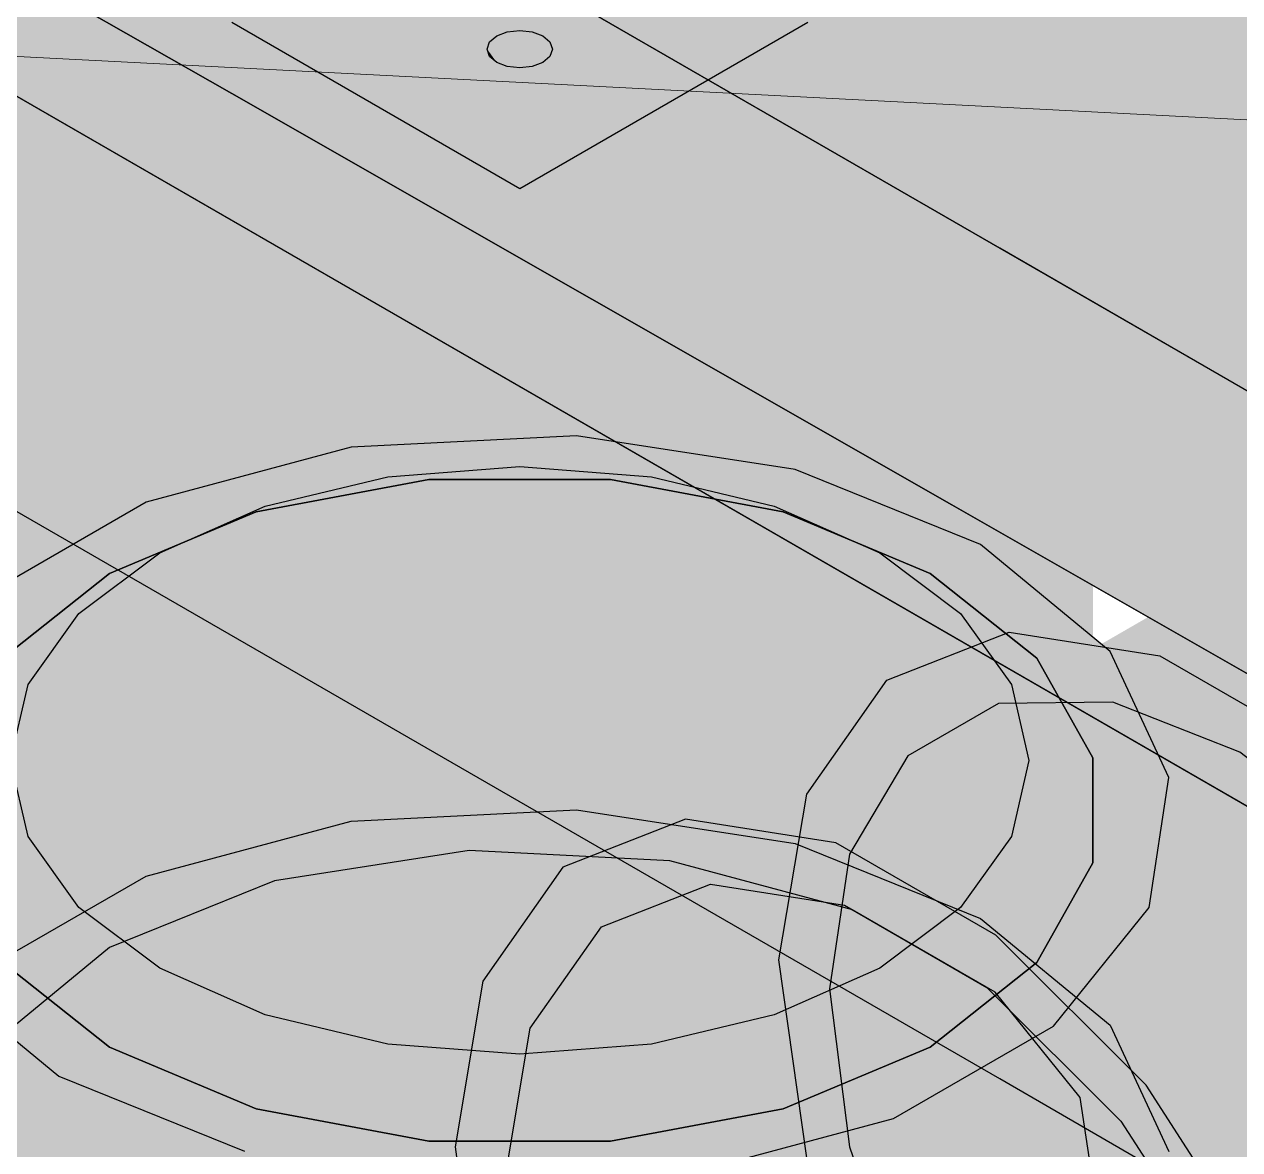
# Model space of a CAD drawing. Header units: metres. Extents: x 0 to 18.2, y -10 to 8.9.
# Drawn here: x 2.9226 to 3.0688, y 5.1132 to 5.2486 of the extents above; entities that cross this region are included whole.
import ezdxf

# ---------------------------------------------------------------- set-up
doc = ezdxf.new("R2010")
doc.units = ezdxf.units.M
doc.header["$LTSCALE"] = 0.25
doc.layers.add('ISO-ARISTAS', color=8, linetype='CONTINUOUS')
doc.layers.add('ISO-CONCRETO-SUP', color=254, linetype='CONTINUOUS', true_color=0xe8e8e8)
doc.layers.add('LLAMADAS', color=30, linetype='CONTINUOUS', lineweight=18)

msp = doc.modelspace()

# ---------------------------------------------------------------- linework, layer by layer
at = {"layer": 'ISO-ARISTAS', "color": 250}
for p, q in [((3.03991, 5.22167), (2.85228, 5.33)), ((2.85228, 5.33), (3.03991, 5.22167)), ((2.94754, 5.24025), (2.90424, 5.265)), ((2.90424, 5.265), (2.94754, 5.24025)), ((3.08322, 5.14667), (2.89558, 5.255)), ((2.89558, 5.255), (3.08322, 5.14667)), ((2.98218, 5.2288), (2.94754, 5.2488)), ((3.01682, 5.2488), (2.98218, 5.2288)), ((2.97856, 5.24647), (2.97941, 5.2472)), ((2.97941, 5.2472), (2.98068, 5.24769)), ((2.98068, 5.24769), (2.98218, 5.24786)), ((2.98218, 5.24786), (2.98368, 5.24769)), ((2.98368, 5.24769), (2.98495, 5.2472)), ((2.98495, 5.2472), (2.9858, 5.24647)), ((2.97826, 5.2456), (2.97856, 5.24647)), ((2.9858, 5.24647), (2.9861, 5.2456)), ((2.97856, 5.24473), (2.97826, 5.2456)), ((2.97941, 5.244), (2.97856, 5.24473)), ((2.9858, 5.24473), (2.98495, 5.244)), ((2.9861, 5.2456), (2.9858, 5.24473)), ((2.98068, 5.24351), (2.97941, 5.244)), ((2.98218, 5.24334), (2.98068, 5.24351)), ((2.98368, 5.24351), (2.98218, 5.24334)), ((2.98495, 5.244), (2.98368, 5.24351)), ((2.99084, 5.2155), (2.94754, 5.24025)), ((2.94754, 5.24025), (2.99084, 5.2155)), ((3.03991, 5.12167), (2.85228, 5.23)), ((3.03991, 5.12167), (2.85228, 5.23)), ((3.22755, 5.11333), (3.03991, 5.22167)), ((3.03991, 5.22167), (3.22755, 5.11333)), ((3.03414, 5.19075), (2.99084, 5.2155)), ((2.99084, 5.2155), (3.03414, 5.19075)), ((2.98901, 5.19908), (2.96189, 5.19771)), ((3.01531, 5.19501), (2.98901, 5.19908)), ((2.96189, 5.19771), (2.93722, 5.19107)), ((2.96633, 5.19415), (2.98218, 5.19536)), ((2.98218, 5.19536), (2.99803, 5.19415)), ((3.03761, 5.186), (3.01531, 5.19501)), ((2.97126, 5.19381), (2.95049, 5.18991)), ((2.95049, 5.18991), (2.97126, 5.19381)), ((2.95156, 5.19062), (2.96633, 5.19415)), ((2.9931, 5.19381), (2.97126, 5.19381)), ((2.97126, 5.19381), (2.9931, 5.19381)), ((3.01387, 5.18991), (2.9931, 5.19381)), ((2.9931, 5.19381), (3.01387, 5.18991)), ((2.99803, 5.19415), (3.0128, 5.19062)), ((2.93722, 5.19107), (2.91797, 5.17996)), ((2.93888, 5.185), (2.95156, 5.19062)), ((3.0128, 5.19062), (3.02548, 5.185)), ((3.07744, 5.166), (3.03414, 5.19075)), ((3.03414, 5.19075), (3.07744, 5.166)), ((2.95049, 5.18991), (2.93282, 5.1825)), ((2.93282, 5.1825), (2.95049, 5.18991)), ((3.03154, 5.1825), (3.01387, 5.18991)), ((3.01387, 5.18991), (3.03154, 5.1825)), ((3.05322, 5.17313), (3.03761, 5.186)), ((2.92915, 5.17768), (2.93888, 5.185)), ((3.02548, 5.185), (3.03521, 5.17768)), ((2.93282, 5.1825), (2.91998, 5.1723)), ((2.91998, 5.1723), (2.93282, 5.1825)), ((3.04438, 5.1723), (3.03154, 5.1825)), ((3.03154, 5.1825), (3.04438, 5.1723)), ((2.92303, 5.16915), (2.92915, 5.17768)), ((3.03521, 5.17768), (3.04133, 5.16915)), ((3.02632, 5.16965), (3.04107, 5.17543)), ((3.04107, 5.17543), (3.05916, 5.17258)), ((3.06027, 5.15794), (3.05322, 5.17313)), ((3.05113, 5.16031), (3.04438, 5.1723)), ((3.04438, 5.1723), (3.05113, 5.16031)), ((3.05916, 5.17258), (3.07841, 5.16147)), ((2.92094, 5.16), (2.92303, 5.16915)), ((3.0167, 5.15596), (3.02632, 5.16965)), ((3.04133, 5.16915), (3.04342, 5.16)), ((3.03977, 5.16687), (3.02885, 5.16056)), ((3.03977, 5.16687), (3.02885, 5.16056)), ((3.05353, 5.16702), (3.03977, 5.16687)), ((3.05353, 5.16702), (3.03977, 5.16687)), ((3.06878, 5.161), (3.05353, 5.16702)), ((3.06878, 5.161), (3.05353, 5.16702)), ((3.08404, 5.1494), (3.06878, 5.161)), ((3.08404, 5.1494), (3.06878, 5.161)), ((2.92303, 5.15085), (2.92094, 5.16)), ((3.02885, 5.16056), (3.02183, 5.14872)), ((3.02885, 5.16056), (3.02183, 5.14872)), ((3.04342, 5.16), (3.04133, 5.15085)), ((3.05113, 5.14769), (3.05113, 5.16031)), ((3.05113, 5.16031), (3.05113, 5.14769)), ((3.05789, 5.14229), (3.06027, 5.15794)), ((3.01336, 5.136), (3.0167, 5.15596)), ((2.96189, 5.15271), (2.98901, 5.15408)), ((2.98901, 5.15408), (3.01531, 5.15001)), ((2.93722, 5.14607), (2.96189, 5.15271)), ((3.0021, 5.15293), (2.98735, 5.14715)), ((3.02019, 5.15008), (3.0021, 5.15293)), ((2.92915, 5.14232), (2.92303, 5.15085)), ((3.04133, 5.15085), (3.03521, 5.14232)), ((3.01531, 5.15001), (3.03761, 5.141)), ((3.03944, 5.13897), (3.02019, 5.15008)), ((2.9761, 5.14915), (2.95268, 5.14553)), ((3.00025, 5.14793), (2.9761, 5.14915)), ((3.02222, 5.14202), (3.00025, 5.14793)), ((3.02183, 5.14872), (3.01942, 5.1325)), ((3.02183, 5.14872), (3.01942, 5.1325)), ((2.98735, 5.14715), (2.97773, 5.13346)), ((3.04438, 5.1357), (3.05113, 5.14769)), ((3.05113, 5.14769), (3.04438, 5.1357)), ((2.91797, 5.13496), (2.93722, 5.14607)), ((2.95268, 5.14553), (2.93282, 5.1375)), ((2.992, 5.13997), (3.00513, 5.14511)), ((3.00513, 5.14511), (3.02124, 5.14258)), ((2.93888, 5.135), (2.92915, 5.14232)), ((3.02124, 5.14258), (3.03838, 5.13269)), ((3.03937, 5.13212), (3.02222, 5.14202)), ((3.03521, 5.14232), (3.02548, 5.135)), ((3.04639, 5.12804), (3.05789, 5.14229)), ((3.03761, 5.141), (3.05322, 5.12813)), ((2.98342, 5.12778), (2.992, 5.13997)), ((3.05752, 5.12093), (3.03944, 5.13897)), ((2.93282, 5.1375), (2.91891, 5.12603)), ((2.91114, 5.13487), (2.92675, 5.122)), ((2.91998, 5.1357), (2.93282, 5.1255)), ((2.93282, 5.1255), (2.91998, 5.1357)), ((2.95156, 5.12938), (2.93888, 5.135)), ((3.02548, 5.135), (3.0128, 5.12938)), ((3.0167, 5.11218), (3.01336, 5.136)), ((3.03154, 5.1255), (3.04438, 5.1357)), ((3.04438, 5.1357), (3.03154, 5.1255)), ((2.97773, 5.13346), (2.97439, 5.1135)), ((3.01942, 5.1325), (3.02183, 5.11349)), ((3.01942, 5.1325), (3.02183, 5.11349)), ((3.03838, 5.13269), (3.05449, 5.11661)), ((3.04961, 5.11943), (3.03937, 5.13212)), ((2.96633, 5.12585), (2.95156, 5.12938)), ((3.0128, 5.12938), (2.99803, 5.12585)), ((2.98045, 5.11), (2.98342, 5.12778)), ((3.02714, 5.11693), (3.04639, 5.12804)), ((3.05322, 5.12813), (3.06027, 5.11294)), ((2.98218, 5.12464), (2.96633, 5.12585)), ((2.99803, 5.12585), (2.98218, 5.12464)), ((2.93282, 5.1255), (2.95049, 5.11809)), ((2.95049, 5.11809), (2.93282, 5.1255)), ((3.01387, 5.11809), (3.03154, 5.1255)), ((3.03154, 5.1255), (3.01387, 5.11809)), ((2.92675, 5.122), (2.94905, 5.11299)), ((3.22755, 5.01333), (3.03991, 5.12167)), ((3.22755, 5.01333), (3.03991, 5.12167)), ((3.07227, 5.09812), (3.05752, 5.12093)), ((3.05172, 5.10549), (3.04961, 5.11943)), ((2.95049, 5.11809), (2.97126, 5.11419)), ((2.97126, 5.11419), (2.95049, 5.11809)), ((2.9931, 5.11419), (3.01387, 5.11809)), ((3.01387, 5.11809), (2.9931, 5.11419)), ((3.00247, 5.11029), (3.02714, 5.11693)), ((3.05449, 5.11661), (3.06763, 5.09631)), ((2.97126, 5.11419), (2.9931, 5.11419)), ((2.9931, 5.11419), (2.97126, 5.11419)), ((2.97439, 5.1135), (2.97773, 5.08968)), ((3.02183, 5.11349), (3.02885, 5.09355)), ((3.02183, 5.11349), (3.02885, 5.09355))]:
    msp.add_line(p, q, dxfattribs=at)
at = {"layer": 'ISO-CONCRETO-SUP', "true_color": 0x9e794f}
for points in [[(2.89558, 5.355), (3.08322, 5.24667), (2.89558, 5.555), (3.08322, 5.44667)], [(2.85228, 5.33), (3.03991, 5.22167), (2.85228, 5.53), (3.03991, 5.42167)], [(3.03991, 5.22167), (3.22755, 5.11333), (3.03991, 5.42167), (3.22755, 5.31333)], [(2.89558, 5.055), (3.08322, 4.94667), (2.89558, 5.255), (3.08322, 5.14667)], [(2.85228, 5.03), (3.03991, 4.92167), (2.85228, 5.23), (3.03991, 5.12167)], [(3.03991, 4.92167), (3.22755, 4.81333), (3.03991, 5.12167), (3.22755, 5.01333)]]:
    msp.add_solid(points, dxfattribs=at)
at = {"layer": 'ISO-CONCRETO-SUP', "true_color": 0xb08658}
for points in [[(2.89558, 5.355), (3.08322, 5.24667), (2.85228, 5.33), (3.03991, 5.22167)], [(2.89558, 5.255), (3.08322, 5.14667), (2.85228, 5.23), (3.03991, 5.12167)], [(3.08322, 5.24667), (3.27085, 5.13833), (3.03991, 5.22167), (3.22755, 5.11333)], [(3.08322, 5.14667), (3.27085, 5.03833), (3.03991, 5.12167), (3.22755, 5.01333)]]:
    msp.add_solid(points, dxfattribs=at)
at = {"layer": 'ISO-CONCRETO-SUP', "true_color": 0x7c93a9}
for points in [[(2.93282, 5.3285), (2.91998, 5.3183), (2.93282, 5.2555), (2.91998, 5.2453)], [(3.03154, 5.2715), (3.04438, 5.2817), (3.03154, 5.1985), (3.04438, 5.2087)], [(2.93282, 5.2555), (2.91998, 5.2453), (2.93282, 5.1825), (2.91998, 5.1723)], [(3.03154, 5.1985), (3.04438, 5.2087), (3.03154, 5.1255), (3.04438, 5.1357)]]:
    msp.add_solid(points, dxfattribs=at)
at = {"layer": 'ISO-CONCRETO-SUP', "true_color": 0x8da7c1}
for points in [[(3.04438, 5.3183), (3.03154, 5.3285), (3.04438, 5.2453), (3.03154, 5.2555)], [(2.91998, 5.2817), (2.93282, 5.2715), (2.91998, 5.2087), (2.93282, 5.1985)], [(3.04438, 5.2453), (3.03154, 5.2555), (3.04438, 5.1723), (3.03154, 5.1825)], [(2.91998, 5.2087), (2.93282, 5.1985), (2.91998, 5.1357), (2.93282, 5.1255)]]:
    msp.add_solid(points, dxfattribs=at)
at = {"layer": 'ISO-CONCRETO-SUP', "true_color": 0x8199b0}
for points in [[(3.05113, 5.30631), (3.04438, 5.3183), (3.05113, 5.23331), (3.04438, 5.2453)], [(3.05113, 5.23331), (3.04438, 5.2453), (3.05113, 5.16031), (3.04438, 5.1723)]]:
    msp.add_solid(points, dxfattribs=at)
at = {"layer": 'ISO-CONCRETO-SUP', "true_color": 0xa5aab0}
for points in [[(2.90424, 5.265), (2.94754, 5.24025), (2.90424, 5.315), (2.94754, 5.29025)], [(2.99084, 5.2655), (3.03414, 5.24075), (2.99084, 5.3155), (3.03414, 5.29075)], [(2.94754, 5.24025), (2.99084, 5.2155), (2.94754, 5.29025), (2.99084, 5.2655)], [(3.03414, 5.24075), (3.07744, 5.216), (3.03414, 5.29075), (3.07744, 5.266)], [(2.99084, 5.2155), (3.03414, 5.19075), (2.99084, 5.2655), (3.03414, 5.24075)], [(3.03414, 5.19075), (3.07744, 5.166), (3.03414, 5.24075), (3.07744, 5.216)]]:
    msp.add_solid(points, dxfattribs=at)
at = {"layer": 'ISO-CONCRETO-SUP', "true_color": 0x73889d}
for points in [[(3.05113, 5.29369), (3.05113, 5.30631), (3.05113, 5.22069), (3.05113, 5.23331)], [(3.05113, 5.22069), (3.05113, 5.23331), (3.05113, 5.14769), (3.05113, 5.16031)]]:
    msp.add_solid(points, dxfattribs=at)
at = {"layer": 'ISO-CONCRETO-SUP', "true_color": 0x969aa0}
for points in [[(2.92303, 5.29965), (2.92915, 5.29112), (2.92303, 5.25005), (2.92915, 5.24152)], [(3.04133, 5.26835), (3.03521, 5.27688), (3.04133, 5.21875), (3.03521, 5.22728)], [(2.92303, 5.25005), (2.92915, 5.24152), (2.92303, 5.20045), (2.92915, 5.19192)], [(3.04133, 5.21875), (3.03521, 5.22728), (3.04133, 5.16915), (3.03521, 5.17768)], [(2.92303, 5.20045), (2.92915, 5.19192), (2.92303, 5.15085), (2.92915, 5.14232)]]:
    msp.add_solid(points, dxfattribs=at)
at = {"layer": 'ISO-CONCRETO-SUP', "true_color": 0x7f8388}
for points in [[(3.03521, 5.29112), (3.04133, 5.29965), (3.03521, 5.24152), (3.04133, 5.25005)], [(2.92915, 5.27688), (2.92303, 5.26835), (2.92915, 5.22728), (2.92303, 5.21875)], [(3.03521, 5.24152), (3.04133, 5.25005), (3.03521, 5.19192), (3.04133, 5.20045)], [(2.92915, 5.22728), (2.92303, 5.21875), (2.92915, 5.17768), (2.92303, 5.16915)], [(3.03521, 5.19192), (3.04133, 5.20045), (3.03521, 5.14232), (3.04133, 5.15085)]]:
    msp.add_solid(points, dxfattribs=at)
at = {"layer": 'ISO-CONCRETO-SUP', "true_color": 0xaaafb6}
for points in [[(2.98218, 5.29456), (2.96633, 5.29335), (2.98218, 5.24496), (2.96633, 5.24375)], [(2.98218, 5.27344), (2.99803, 5.27465), (2.98218, 5.22384), (2.99803, 5.22505)], [(2.98218, 5.24496), (2.96633, 5.24375), (2.98218, 5.19536), (2.96633, 5.19415)], [(2.98218, 5.22384), (2.99803, 5.22505), (2.98218, 5.17424), (2.99803, 5.17545)], [(2.98218, 5.17424), (2.99803, 5.17545), (2.98218, 5.12464), (2.99803, 5.12585)]]:
    msp.add_solid(points, dxfattribs=at)
at = {"layer": 'ISO-CONCRETO-SUP', "true_color": 0xadb3b9}
for points in [[(2.99803, 5.29335), (2.98218, 5.29456), (2.99803, 5.24375), (2.98218, 5.24496)], [(2.96633, 5.27465), (2.98218, 5.27344), (2.96633, 5.22505), (2.98218, 5.22384)], [(2.99803, 5.24375), (2.98218, 5.24496), (2.99803, 5.19415), (2.98218, 5.19536)], [(2.96633, 5.22505), (2.98218, 5.22384), (2.96633, 5.17545), (2.98218, 5.17424)], [(2.96633, 5.17545), (2.98218, 5.17424), (2.96633, 5.12585), (2.98218, 5.12464)]]:
    msp.add_solid(points, dxfattribs=at)
at = {"layer": 'ISO-CONCRETO-SUP', "true_color": 0xa3a8af}
for points in [[(2.96633, 5.29335), (2.95156, 5.28982), (2.96633, 5.24375), (2.95156, 5.24022)], [(2.99803, 5.27465), (3.0128, 5.27818), (2.99803, 5.22505), (3.0128, 5.22858)], [(2.96633, 5.24375), (2.95156, 5.24022), (2.96633, 5.19415), (2.95156, 5.19062)], [(2.99803, 5.22505), (3.0128, 5.22858), (2.99803, 5.17545), (3.0128, 5.17898)], [(2.99803, 5.17545), (3.0128, 5.17898), (2.99803, 5.12585), (3.0128, 5.12938)]]:
    msp.add_solid(points, dxfattribs=at)
at = {"layer": 'ISO-CONCRETO-SUP', "true_color": 0xadb2b9}
for points in [[(3.0128, 5.28982), (2.99803, 5.29335), (3.0128, 5.24022), (2.99803, 5.24375)], [(2.95156, 5.27818), (2.96633, 5.27465), (2.95156, 5.22858), (2.96633, 5.22505)], [(3.0128, 5.24022), (2.99803, 5.24375), (3.0128, 5.19062), (2.99803, 5.19415)], [(2.95156, 5.22858), (2.96633, 5.22505), (2.95156, 5.17898), (2.96633, 5.17545)], [(2.95156, 5.17898), (2.96633, 5.17545), (2.95156, 5.12938), (2.96633, 5.12585)]]:
    msp.add_solid(points, dxfattribs=at)
at = {"layer": 'ISO-CONCRETO-SUP', "true_color": 0x6d8195}
for points in [[(3.04438, 5.2817), (3.05113, 5.29369), (3.04438, 5.2087), (3.05113, 5.22069)], [(3.04438, 5.2087), (3.05113, 5.22069), (3.04438, 5.1357), (3.05113, 5.14769)]]:
    msp.add_solid(points, dxfattribs=at)
at = {"layer": 'ISO-CONCRETO-SUP', "true_color": 0xa1a5ac}
for points in [[(2.92915, 5.29112), (2.93888, 5.2838), (2.92915, 5.24152), (2.93888, 5.2342)], [(3.03521, 5.27688), (3.02548, 5.2842), (3.03521, 5.22728), (3.02548, 5.2346)], [(2.92915, 5.24152), (2.93888, 5.2342), (2.92915, 5.19192), (2.93888, 5.1846)], [(3.03521, 5.22728), (3.02548, 5.2346), (3.03521, 5.17768), (3.02548, 5.185)], [(2.92915, 5.19192), (2.93888, 5.1846), (2.92915, 5.14232), (2.93888, 5.135)]]:
    msp.add_solid(points, dxfattribs=at)
at = {"layer": 'ISO-CONCRETO-SUP', "true_color": 0x8d9297}
for points in [[(3.02548, 5.2838), (3.03521, 5.29112), (3.02548, 5.2342), (3.03521, 5.24152)], [(2.93888, 5.2842), (2.92915, 5.27688), (2.93888, 5.2346), (2.92915, 5.22728)], [(3.02548, 5.2342), (3.03521, 5.24152), (3.02548, 5.1846), (3.03521, 5.19192)], [(2.93888, 5.2346), (2.92915, 5.22728), (2.93888, 5.185), (2.92915, 5.17768)], [(3.02548, 5.1846), (3.03521, 5.19192), (3.02548, 5.135), (3.03521, 5.14232)]]:
    msp.add_solid(points, dxfattribs=at)
at = {"layer": 'ISO-CONCRETO-SUP', "true_color": 0x9a9ea4}
for points in [[(2.95156, 5.28982), (2.93888, 5.2842), (2.95156, 5.24022), (2.93888, 5.2346)], [(3.0128, 5.27818), (3.02548, 5.2838), (3.0128, 5.22858), (3.02548, 5.2342)], [(2.95156, 5.24022), (2.93888, 5.2346), (2.95156, 5.19062), (2.93888, 5.185)], [(3.0128, 5.22858), (3.02548, 5.2342), (3.0128, 5.17898), (3.02548, 5.1846)], [(3.0128, 5.17898), (3.02548, 5.1846), (3.0128, 5.12938), (3.02548, 5.135)]]:
    msp.add_solid(points, dxfattribs=at)
at = {"layer": 'ISO-CONCRETO-SUP', "true_color": 0xa8adb4}
for points in [[(3.02548, 5.2842), (3.0128, 5.28982), (3.02548, 5.2346), (3.0128, 5.24022)], [(2.93888, 5.2838), (2.95156, 5.27818), (2.93888, 5.2342), (2.95156, 5.22858)], [(3.02548, 5.2346), (3.0128, 5.24022), (3.02548, 5.185), (3.0128, 5.19062)], [(2.93888, 5.2342), (2.95156, 5.22858), (2.93888, 5.1846), (2.95156, 5.17898)], [(2.93888, 5.1846), (2.95156, 5.17898), (2.93888, 5.135), (2.95156, 5.12938)]]:
    msp.add_solid(points, dxfattribs=at)
at = {"layer": 'ISO-CONCRETO-SUP', "true_color": 0xb7bcc3}
for points in [[(2.94321, 5.2875), (2.98651, 5.26275), (2.90424, 5.265), (2.94754, 5.24025)], [(3.02548, 5.28525), (3.06878, 5.2605), (2.98651, 5.26275), (3.02981, 5.238)], [(2.98218, 5.2688), (3.01682, 5.2488), (2.94754, 5.2488), (2.98218, 5.2288)], [(2.98651, 5.26275), (3.02981, 5.238), (2.94754, 5.24025), (2.99084, 5.2155)], [(3.06878, 5.2605), (3.11208, 5.23575), (3.02981, 5.238), (3.07311, 5.21325)], [(3.02981, 5.238), (3.07311, 5.21325), (2.99084, 5.2155), (3.03414, 5.19075)], [(3.07311, 5.21325), (3.11641, 5.1885), (3.03414, 5.19075), (3.07744, 5.166)]]:
    msp.add_solid(points, dxfattribs=at)
at = {"layer": 'ISO-CONCRETO-SUP', "true_color": 0x95b1cc}
for points in [[(2.93282, 5.2715), (2.95049, 5.26409), (2.93282, 5.1985), (2.95049, 5.19109)], [(3.03154, 5.2555), (3.01387, 5.26291), (3.03154, 5.1825), (3.01387, 5.18991)], [(2.93282, 5.1985), (2.95049, 5.19109), (2.93282, 5.1255), (2.95049, 5.11809)]]:
    msp.add_solid(points, dxfattribs=at)
at = {"layer": 'ISO-CONCRETO-SUP', "true_color": 0x88a2bb}
for points in [[(3.01387, 5.26409), (3.03154, 5.2715), (3.01387, 5.19109), (3.03154, 5.1985)], [(2.95049, 5.26291), (2.93282, 5.2555), (2.95049, 5.18991), (2.93282, 5.1825)], [(3.01387, 5.19109), (3.03154, 5.1985), (3.01387, 5.11809), (3.03154, 5.1255)]]:
    msp.add_solid(points, dxfattribs=at)
at = {"layer": 'ISO-CONCRETO-SUP', "true_color": 0x76797e}
for points in [[(2.92303, 5.26835), (2.92094, 5.2592), (2.92303, 5.21875), (2.92094, 5.2096)], [(3.04133, 5.25005), (3.04342, 5.2592), (3.04133, 5.20045), (3.04342, 5.2096)], [(2.92303, 5.21875), (2.92094, 5.2096), (2.92303, 5.16915), (2.92094, 5.16)], [(3.04133, 5.20045), (3.04342, 5.2096), (3.04133, 5.15085), (3.04342, 5.16)]]:
    msp.add_solid(points, dxfattribs=at)
at = {"layer": 'ISO-CONCRETO-SUP', "true_color": 0x898d92}
for points in [[(3.04342, 5.2592), (3.04133, 5.26835), (3.04342, 5.2096), (3.04133, 5.21875)], [(2.92094, 5.2592), (2.92303, 5.25005), (2.92094, 5.2096), (2.92303, 5.20045)], [(3.04342, 5.2096), (3.04133, 5.21875), (3.04342, 5.16), (3.04133, 5.16915)], [(2.92094, 5.2096), (2.92303, 5.20045), (2.92094, 5.16), (2.92303, 5.15085)]]:
    msp.add_solid(points, dxfattribs=at)
at = {"layer": 'ISO-CONCRETO-SUP', "true_color": 0x92aec8}
for points in [[(2.97126, 5.26681), (2.95049, 5.26291), (2.97126, 5.19381), (2.95049, 5.18991)], [(2.9931, 5.26019), (3.01387, 5.26409), (2.9931, 5.18719), (3.01387, 5.19109)], [(2.9931, 5.18719), (3.01387, 5.19109), (2.9931, 5.11419), (3.01387, 5.11809)]]:
    msp.add_solid(points, dxfattribs=at)
at = {"layer": 'ISO-CONCRETO-SUP', "true_color": 0x98b5d0}
for points in [[(2.9931, 5.26681), (2.97126, 5.26681), (2.9931, 5.19381), (2.97126, 5.19381)], [(2.97126, 5.26019), (2.9931, 5.26019), (2.97126, 5.18719), (2.9931, 5.18719)], [(2.97126, 5.18719), (2.9931, 5.18719), (2.97126, 5.11419), (2.9931, 5.11419)]]:
    msp.add_solid(points, dxfattribs=at)
at = {"layer": 'ISO-CONCRETO-SUP', "true_color": 0x99b6d1}
for points in [[(3.01387, 5.26291), (2.9931, 5.26681), (3.01387, 5.18991), (2.9931, 5.19381)], [(2.95049, 5.26409), (2.97126, 5.26019), (2.95049, 5.19109), (2.97126, 5.18719)], [(2.95049, 5.19109), (2.97126, 5.18719), (2.95049, 5.11809), (2.97126, 5.11419)]]:
    msp.add_solid(points, dxfattribs=at)
at = {"layer": 'ISO-CONCRETO-SUP', "true_color": 0x6b6d73}
for points in [[(2.97941, 5.244), (2.97856, 5.24647), (2.97941, 5.2472)], [(2.97941, 5.244), (2.98068, 5.24769), (2.98218, 5.24786)], [(2.97941, 5.244), (2.98218, 5.24786), (2.98368, 5.24769)], [(2.97941, 5.244), (2.97941, 5.2472), (2.98068, 5.24769)], [(2.97941, 5.244), (2.98368, 5.24769), (2.98495, 5.2472)], [(2.97941, 5.244), (2.98495, 5.2472), (2.9858, 5.24647)], [(2.97941, 5.244), (2.97826, 5.2456), (2.97856, 5.24647)], [(2.97941, 5.244), (2.9858, 5.24647), (2.9861, 5.2456)], [(2.97941, 5.244), (2.97856, 5.24473), (2.97826, 5.2456)], [(2.97941, 5.244), (2.9861, 5.2456), (2.9858, 5.24473)], [(2.97941, 5.244), (2.9858, 5.24473), (2.98495, 5.244)], [(2.97941, 5.244), (2.98495, 5.244), (2.98368, 5.24351)], [(2.97941, 5.244), (2.98368, 5.24351), (2.98218, 5.24334)], [(2.97941, 5.244), (2.98218, 5.24334), (2.98068, 5.24351)]]:
    msp.add_solid(points, dxfattribs=at)
at = {"layer": 'ISO-CONCRETO-SUP', "true_color": 0x7e96ac}
msp.add_solid([(3.03977, 5.16687), (3.02885, 5.16056), (3.11966, 5.21299), (3.10874, 5.20669)], dxfattribs=at)
at = {"layer": 'ISO-CONCRETO-SUP', "true_color": 0x8faac4}
msp.add_solid([(3.05353, 5.16702), (3.03977, 5.16687), (3.13342, 5.21314), (3.11966, 5.21299)], dxfattribs=at)
at = {"layer": 'ISO-CONCRETO-SUP', "true_color": 0x9cbad6}
msp.add_solid([(3.06878, 5.161), (3.05353, 5.16702), (3.14867, 5.20712), (3.13342, 5.21314)], dxfattribs=at)
at = {"layer": 'ISO-CONCRETO-SUP', "true_color": 0x687c8e}
msp.add_solid([(3.02885, 5.16056), (3.02183, 5.14872), (3.10874, 5.20669), (3.10173, 5.19484)], dxfattribs=at)
at = {"layer": 'ISO-CONCRETO-SUP', "true_color": 0xa5c4e1}
msp.add_solid([(3.08404, 5.1494), (3.06878, 5.161), (3.16393, 5.19553), (3.14867, 5.20712)], dxfattribs=at)
at = {"layer": 'ISO-CONCRETO-SUP', "true_color": 0x32549f}
msp.add_solid([(2.98901, 5.19908), (2.96189, 5.19771), (2.98901, 5.15408), (2.96189, 5.15271)], dxfattribs=at)
at = {"layer": 'ISO-CONCRETO-SUP', "true_color": 0x3355a2}
for points in [[(3.01531, 5.19501), (2.98901, 5.19908), (3.01531, 5.15001), (2.98901, 5.15408)], [(3.05262, 5.11596), (3.03876, 5.13282), (3.05354, 5.11617), (3.03857, 5.13277)], [(3.06154, 5.09419), (3.05262, 5.11596), (3.06452, 5.09487), (3.05354, 5.11617)]]:
    msp.add_solid(points, dxfattribs=at)
at = {"layer": 'ISO-CONCRETO-SUP', "true_color": 0x2f4f97}
for points in [[(2.96189, 5.19771), (2.93722, 5.19107), (2.96189, 5.15271), (2.93722, 5.14607)], [(3.00247, 5.11029), (3.02714, 5.11693), (3.00247, 5.06529), (3.02714, 5.07193)]]:
    msp.add_solid(points, dxfattribs=at)
at = {"layer": 'ISO-CONCRETO-SUP', "true_color": 0x31539e}
for points in [[(3.03761, 5.186), (3.01531, 5.19501), (3.03761, 5.141), (3.01531, 5.15001)], [(2.92675, 5.122), (2.94905, 5.11299), (2.92675, 5.077), (2.94905, 5.06799)]]:
    msp.add_solid(points, dxfattribs=at)
at = {"layer": 'ISO-CONCRETO-SUP', "true_color": 0x7990a6}
msp.add_solid([(3.02183, 5.14872), (3.01942, 5.1325), (3.10173, 5.19484), (3.09931, 5.17863)], dxfattribs=at)
at = {"layer": 'ISO-CONCRETO-SUP', "true_color": 0xa1c0dd}
for points in [[(2.98218, 5.154), (2.97126, 5.19381), (2.95049, 5.18991)], [(2.98218, 5.154), (2.9931, 5.19381), (2.97126, 5.19381)], [(2.98218, 5.154), (3.01387, 5.18991), (2.9931, 5.19381)], [(2.98218, 5.154), (2.95049, 5.18991), (2.93282, 5.1825)], [(2.98218, 5.154), (3.03154, 5.1825), (3.01387, 5.18991)], [(2.98218, 5.154), (2.93282, 5.1825), (2.91998, 5.1723)], [(2.98218, 5.154), (3.04438, 5.1723), (3.03154, 5.1825)], [(2.98218, 5.154), (2.91998, 5.1723), (2.91323, 5.16031)], [(2.98218, 5.154), (3.05113, 5.16031), (3.04438, 5.1723)], [(2.98218, 5.154), (2.91323, 5.16031), (2.91323, 5.14769)], [(2.98218, 5.154), (3.05113, 5.14769), (3.05113, 5.16031)], [(2.98218, 5.154), (2.91323, 5.14769), (2.91998, 5.1357)], [(2.98218, 5.154), (2.91998, 5.1357), (2.93282, 5.1255)], [(2.98218, 5.154), (2.93282, 5.1255), (2.95049, 5.11809)], [(2.98218, 5.154), (2.95049, 5.11809), (2.97126, 5.11419)], [(2.98218, 5.154), (2.97126, 5.11419), (2.9931, 5.11419)], [(2.98218, 5.154), (3.04438, 5.1357), (3.05113, 5.14769)], [(2.98218, 5.154), (3.03154, 5.1255), (3.04438, 5.1357)], [(2.98218, 5.154), (3.01387, 5.11809), (3.03154, 5.1255)], [(2.98218, 5.154), (2.9931, 5.11419), (3.01387, 5.11809)]]:
    msp.add_solid(points, dxfattribs=at)
at = {"layer": 'ISO-CONCRETO-SUP', "true_color": 0x2b488a}
for points in [[(2.93722, 5.19107), (2.91797, 5.17996), (2.93722, 5.14607), (2.91797, 5.13496)], [(3.0021, 5.15293), (2.98735, 5.14715), (3.04107, 5.17543), (3.02632, 5.16965)], [(3.02714, 5.11693), (3.04639, 5.12804), (3.02714, 5.07193), (3.04639, 5.08304)]]:
    msp.add_solid(points, dxfattribs=at)
at = {"layer": 'ISO-CONCRETO-SUP', "true_color": 0x2e4e94}
for points in [[(3.05322, 5.17313), (3.03761, 5.186), (3.05322, 5.12813), (3.03761, 5.141)], [(2.91114, 5.13487), (2.92675, 5.122), (2.91114, 5.08987), (2.92675, 5.077)]]:
    msp.add_solid(points, dxfattribs=at)
at = {"layer": 'ISO-CONCRETO-SUP', "true_color": 0x8ba5be}
msp.add_solid([(3.01942, 5.1325), (3.02183, 5.11349), (3.09931, 5.17863), (3.10173, 5.15962)], dxfattribs=at)
at = {"layer": 'ISO-CONCRETO-SUP', "true_color": 0x31529d}
for points in [[(3.02019, 5.15008), (3.0021, 5.15293), (3.05916, 5.17258), (3.04107, 5.17543)], [(3.00025, 5.14793), (2.9761, 5.14915), (3.00034, 5.14689), (2.9764, 5.14575)]]:
    msp.add_solid(points, dxfattribs=at)
at = {"layer": 'ISO-CONCRETO-SUP', "true_color": 0x2a4686}
for points in [[(3.06027, 5.15794), (3.05322, 5.17313), (3.06027, 5.11294), (3.05322, 5.12813)], [(3.03935, 5.13233), (3.0222, 5.14223), (3.03929, 5.13251), (3.02215, 5.14241)], [(2.96168, 5.12562), (2.94677, 5.10666), (2.96634, 5.1239), (2.95399, 5.10399)]]:
    msp.add_solid(points, dxfattribs=at)
at = {"layer": 'ISO-CONCRETO-SUP', "true_color": 0x3559aa}
msp.add_solid([(3.03944, 5.13897), (3.02019, 5.15008), (3.07841, 5.16147), (3.05916, 5.17258)], dxfattribs=at)
at = {"layer": 'ISO-CONCRETO-SUP', "true_color": 0x22396e}
for points in [[(2.98735, 5.14715), (2.97773, 5.13346), (3.02632, 5.16965), (3.0167, 5.15596)], [(3.05789, 5.14229), (3.06027, 5.15794), (3.05789, 5.09729), (3.06027, 5.11294)], [(3.00242, 5.1445), (2.98316, 5.13797), (3.00326, 5.14446), (2.98591, 5.13786)], [(3.00326, 5.14446), (2.98591, 5.13786), (3.00418, 5.14467), (2.98889, 5.13853)], [(3.02193, 5.14265), (3.00168, 5.14477), (3.02178, 5.14271), (3.00242, 5.1445)], [(3.0392, 5.13265), (3.02206, 5.14255), (3.03908, 5.13275), (3.02193, 5.14265)], [(2.98889, 5.13853), (2.97743, 5.125), (2.992, 5.13997), (2.98342, 5.12778)], [(3.05203, 5.10208), (3.04971, 5.11839), (3.05293, 5.09916), (3.04998, 5.11749)]]:
    msp.add_solid(points, dxfattribs=at)
at = {"layer": 'ISO-CONCRETO-SUP', "true_color": 0x91adc7}
for points in [[(3.06878, 5.104), (3.03977, 5.16687), (3.02885, 5.16056)], [(3.06878, 5.104), (3.05353, 5.16702), (3.03977, 5.16687)], [(3.06878, 5.104), (3.06878, 5.161), (3.05353, 5.16702)], [(3.06878, 5.104), (3.08404, 5.1494), (3.06878, 5.161)], [(3.06878, 5.104), (3.02885, 5.16056), (3.02183, 5.14872)], [(3.06878, 5.104), (3.0978, 5.13336), (3.08404, 5.1494)], [(3.06878, 5.104), (3.02183, 5.14872), (3.01942, 5.1325)], [(3.06878, 5.104), (3.10872, 5.11445), (3.0978, 5.13336)], [(3.06878, 5.104), (3.01942, 5.1325), (3.02183, 5.11349)], [(3.06878, 5.104), (3.11573, 5.09451), (3.10872, 5.11445)], [(3.06878, 5.104), (3.02183, 5.11349), (3.02885, 5.09355)]]:
    msp.add_solid(points, dxfattribs=at)
at = {"layer": 'ISO-CONCRETO-SUP', "true_color": 0x375cb0}
msp.add_solid([(3.05752, 5.12093), (3.03944, 5.13897), (3.0965, 5.14343), (3.07841, 5.16147)], dxfattribs=at)
at = {"layer": 'ISO-CONCRETO-SUP', "true_color": 0x99b7d2}
msp.add_solid([(3.02183, 5.11349), (3.02885, 5.09355), (3.10173, 5.15962), (3.10874, 5.13968)], dxfattribs=at)
at = {"layer": 'ISO-CONCRETO-SUP', "true_color": 0x28427f}
msp.add_solid([(2.97773, 5.13346), (2.97439, 5.1135), (3.0167, 5.15596), (3.01336, 5.136)], dxfattribs=at)
at = {"layer": 'ISO-CONCRETO-SUP', "true_color": 0x305099}
for points in [[(2.9761, 5.14915), (2.95268, 5.14553), (2.9764, 5.14575), (2.95327, 5.13894)], [(3.02143, 5.14267), (3.00418, 5.14467), (3.02124, 5.14258), (3.00513, 5.14511)], [(3.05879, 5.0943), (3.05178, 5.116), (3.06154, 5.09419), (3.05262, 5.11596)]]:
    msp.add_solid(points, dxfattribs=at)
at = {"layer": 'ISO-CONCRETO-SUP', "true_color": 0x30519b}
msp.add_solid([(3.02222, 5.14202), (3.00025, 5.14793), (3.0222, 5.14223), (3.00034, 5.14689)], dxfattribs=at)
at = {"layer": 'ISO-CONCRETO-SUP', "true_color": 0x2e4d92}
for points in [[(3.00034, 5.14689), (2.9764, 5.14575), (3.00062, 5.14599), (2.97731, 5.14282)], [(2.9764, 5.14575), (2.95327, 5.13894), (2.97731, 5.14282), (2.95502, 5.13329)]]:
    msp.add_solid(points, dxfattribs=at)
at = {"layer": 'ISO-CONCRETO-SUP', "true_color": 0x2d4b8e}
for points in [[(3.0222, 5.14223), (3.00034, 5.14689), (3.02215, 5.14241), (3.00062, 5.14599)], [(3.03893, 5.13281), (3.02178, 5.14271), (3.03876, 5.13282), (3.02162, 5.14271)], [(3.05638, 5.09519), (3.05104, 5.11627), (3.05879, 5.0943), (3.05178, 5.116)]]:
    msp.add_solid(points, dxfattribs=at)
at = {"layer": 'ISO-CONCRETO-SUP', "true_color": 0x2d4b90}
msp.add_solid([(2.95268, 5.14553), (2.93282, 5.1375), (2.95327, 5.13894), (2.93373, 5.1273)], dxfattribs=at)
at = {"layer": 'ISO-CONCRETO-SUP', "true_color": 0x2a4787}
for points in [[(3.00062, 5.14599), (2.97731, 5.14282), (3.00107, 5.14528), (2.97878, 5.1405)], [(3.00418, 5.14467), (2.98889, 5.13853), (3.00513, 5.14511), (2.992, 5.13997)], [(2.93644, 5.11855), (2.92382, 5.10036), (2.94084, 5.11158), (2.92978, 5.09092)]]:
    msp.add_solid(points, dxfattribs=at)
at = {"layer": 'ISO-CONCRETO-SUP', "true_color": 0x27417c}
for points in [[(3.00107, 5.14528), (2.97878, 5.1405), (3.00168, 5.14477), (2.98075, 5.13886)], [(2.98075, 5.13886), (2.96168, 5.12562), (2.98316, 5.13797), (2.96634, 5.1239)]]:
    msp.add_solid(points, dxfattribs=at)
at = {"layer": 'ISO-CONCRETO-SUP', "true_color": 0x284481}
for points in [[(3.02215, 5.14241), (3.00062, 5.14599), (3.02206, 5.14255), (3.00107, 5.14528)], [(3.03908, 5.13275), (3.02193, 5.14265), (3.03893, 5.13281), (3.02178, 5.14271)], [(2.97166, 5.12369), (2.96222, 5.10366), (2.97743, 5.125), (2.97116, 5.10569)]]:
    msp.add_solid(points, dxfattribs=at)
at = {"layer": 'ISO-CONCRETO-SUP', "true_color": 0x243c73}
msp.add_solid([(3.02206, 5.14255), (3.00107, 5.14528), (3.02193, 5.14265), (3.00168, 5.14477)], dxfattribs=at)
at = {"layer": 'ISO-CONCRETO-SUP', "true_color": 0x233b71}
msp.add_solid([(3.00168, 5.14477), (2.98075, 5.13886), (3.00242, 5.1445), (2.98316, 5.13797)], dxfattribs=at)
at = {"layer": 'ISO-CONCRETO-SUP', "true_color": 0x294583}
for points in [[(3.02178, 5.14271), (3.00242, 5.1445), (3.02162, 5.14271), (3.00326, 5.14446)], [(2.96634, 5.1239), (2.95399, 5.10399), (2.97166, 5.12369), (2.96222, 5.10366)], [(3.0544, 5.09683), (3.05043, 5.11678), (3.05638, 5.09519), (3.05104, 5.11627)]]:
    msp.add_solid(points, dxfattribs=at)
at = {"layer": 'ISO-CONCRETO-SUP', "true_color": 0x2d4b8f}
msp.add_solid([(3.02162, 5.14271), (3.00326, 5.14446), (3.02143, 5.14267), (3.00418, 5.14467)], dxfattribs=at)
at = {"layer": 'ISO-CONCRETO-SUP', "true_color": 0x375bae}
msp.add_solid([(3.07227, 5.09812), (3.05752, 5.12093), (3.11124, 5.12062), (3.0965, 5.14343)], dxfattribs=at)
at = {"layer": 'ISO-CONCRETO-SUP', "true_color": 0x2c498b}
for points in [[(2.97731, 5.14282), (2.95502, 5.13329), (2.97878, 5.1405), (2.95786, 5.1288)], [(2.95502, 5.13329), (2.93644, 5.11855), (2.95786, 5.1288), (2.94084, 5.11158)]]:
    msp.add_solid(points, dxfattribs=at)
at = {"layer": 'ISO-CONCRETO-SUP', "true_color": 0x3457a6}
msp.add_solid([(3.03857, 5.13277), (3.02143, 5.14267), (3.03838, 5.13269), (3.02124, 5.14258)], dxfattribs=at)
at = {"layer": 'ISO-CONCRETO-SUP', "true_color": 0x31519b}
msp.add_solid([(3.03876, 5.13282), (3.02162, 5.14271), (3.03857, 5.13277), (3.02143, 5.14267)], dxfattribs=at)
at = {"layer": 'ISO-CONCRETO-SUP', "true_color": 0x253f78}
for points in [[(3.03929, 5.13251), (3.02215, 5.14241), (3.0392, 5.13265), (3.02206, 5.14255)], [(3.05293, 5.09916), (3.04998, 5.11749), (3.0544, 5.09683), (3.05043, 5.11678)]]:
    msp.add_solid(points, dxfattribs=at)
at = {"layer": 'ISO-CONCRETO-SUP', "true_color": 0x2e4d93}
msp.add_solid([(3.03937, 5.13212), (3.02222, 5.14202), (3.03935, 5.13233), (3.0222, 5.14223)], dxfattribs=at)
at = {"layer": 'ISO-CONCRETO-SUP', "true_color": 0x263f79}
for points in [[(3.04639, 5.12804), (3.05789, 5.14229), (3.04639, 5.08304), (3.05789, 5.09729)], [(3.05172, 5.10549), (3.04961, 5.11943), (3.05203, 5.10208), (3.04971, 5.11839)]]:
    msp.add_solid(points, dxfattribs=at)
at = {"layer": 'ISO-CONCRETO-SUP', "true_color": 0x294584}
msp.add_solid([(2.97878, 5.1405), (2.95786, 5.1288), (2.98075, 5.13886), (2.96168, 5.12562)], dxfattribs=at)
at = {"layer": 'ISO-CONCRETO-SUP', "true_color": 0xa3c2df}
msp.add_solid([(3.02885, 5.09355), (3.03977, 5.07464), (3.10874, 5.13968), (3.11966, 5.12076)], dxfattribs=at)
at = {"layer": 'ISO-CONCRETO-SUP', "true_color": 0x2c4a8d}
msp.add_solid([(2.95327, 5.13894), (2.93373, 5.1273), (2.95502, 5.13329), (2.93644, 5.11855)], dxfattribs=at)
at = {"layer": 'ISO-CONCRETO-SUP', "true_color": 0x253e75}
msp.add_solid([(2.98316, 5.13797), (2.96634, 5.1239), (2.98591, 5.13786), (2.97166, 5.12369)], dxfattribs=at)
at = {"layer": 'ISO-CONCRETO-SUP', "true_color": 0x233a6f}
msp.add_solid([(2.98591, 5.13786), (2.97166, 5.12369), (2.98889, 5.13853), (2.97743, 5.125)], dxfattribs=at)
at = {"layer": 'ISO-CONCRETO-SUP', "true_color": 0x294483}
msp.add_solid([(2.93282, 5.1375), (2.91891, 5.12603), (2.93373, 5.1273), (2.92015, 5.11222)], dxfattribs=at)
at = {"layer": 'ISO-CONCRETO-SUP', "true_color": 0x2e4d94}
msp.add_solid([(2.97439, 5.1135), (2.97773, 5.08968), (3.01336, 5.136), (3.0167, 5.11218)], dxfattribs=at)
at = {"layer": 'ISO-CONCRETO-SUP', "true_color": 0x365aac}
msp.add_solid([(3.05354, 5.11617), (3.03857, 5.13277), (3.05449, 5.11661), (3.03838, 5.13269)], dxfattribs=at)
at = {"layer": 'ISO-CONCRETO-SUP', "true_color": 0x2f4f96}
msp.add_solid([(3.05178, 5.116), (3.03893, 5.13281), (3.05262, 5.11596), (3.03876, 5.13282)], dxfattribs=at)
at = {"layer": 'ISO-CONCRETO-SUP', "true_color": 0x2b4889}
msp.add_solid([(3.05104, 5.11627), (3.03908, 5.13275), (3.05178, 5.116), (3.03893, 5.13281)], dxfattribs=at)
at = {"layer": 'ISO-CONCRETO-SUP', "true_color": 0x27417b}
for points in [[(3.05043, 5.11678), (3.0392, 5.13265), (3.05104, 5.11627), (3.03908, 5.13275)], [(3.04971, 5.11839), (3.03935, 5.13233), (3.04998, 5.11749), (3.03929, 5.13251)]]:
    msp.add_solid(points, dxfattribs=at)
at = {"layer": 'ISO-CONCRETO-SUP', "true_color": 0x223a6e}
msp.add_solid([(3.04998, 5.11749), (3.03929, 5.13251), (3.05043, 5.11678), (3.0392, 5.13265)], dxfattribs=at)
at = {"layer": 'ISO-CONCRETO-SUP', "true_color": 0x2a4788}
msp.add_solid([(3.04961, 5.11943), (3.03937, 5.13212), (3.04971, 5.11839), (3.03935, 5.13233)], dxfattribs=at)
at = {"layer": 'ISO-CONCRETO-SUP', "true_color": 0x2b4888}
msp.add_solid([(2.95786, 5.1288), (2.94084, 5.11158), (2.96168, 5.12562), (2.94677, 5.10666)], dxfattribs=at)
at = {"layer": 'ISO-CONCRETO-SUP', "true_color": 0x2a4685}
msp.add_solid([(2.93373, 5.1273), (2.92015, 5.11222), (2.93644, 5.11855), (2.92382, 5.10036)], dxfattribs=at)
at = {"layer": 'ISO-CONCRETO-SUP', "true_color": 0x28437f}
msp.add_solid([(2.97743, 5.125), (2.97116, 5.10569), (2.98342, 5.12778), (2.98045, 5.11)], dxfattribs=at)
at = {"layer": 'ISO-CONCRETO-SUP', "true_color": 0xa7c7e4}
msp.add_solid([(3.03977, 5.07464), (3.05353, 5.0586), (3.11966, 5.12076), (3.13342, 5.10472)], dxfattribs=at)
at = {"layer": 'ISO-CONCRETO-SUP', "true_color": 0x365aab}
msp.add_solid([(3.06452, 5.09487), (3.05354, 5.11617), (3.06763, 5.09631), (3.05449, 5.11661)], dxfattribs=at)
at = {"layer": 'LLAMADAS'}
msp.add_line((6.24, 5.0735), (2.72237, 5.255), dxfattribs=at)

doc.saveas('drawing.dxf')
